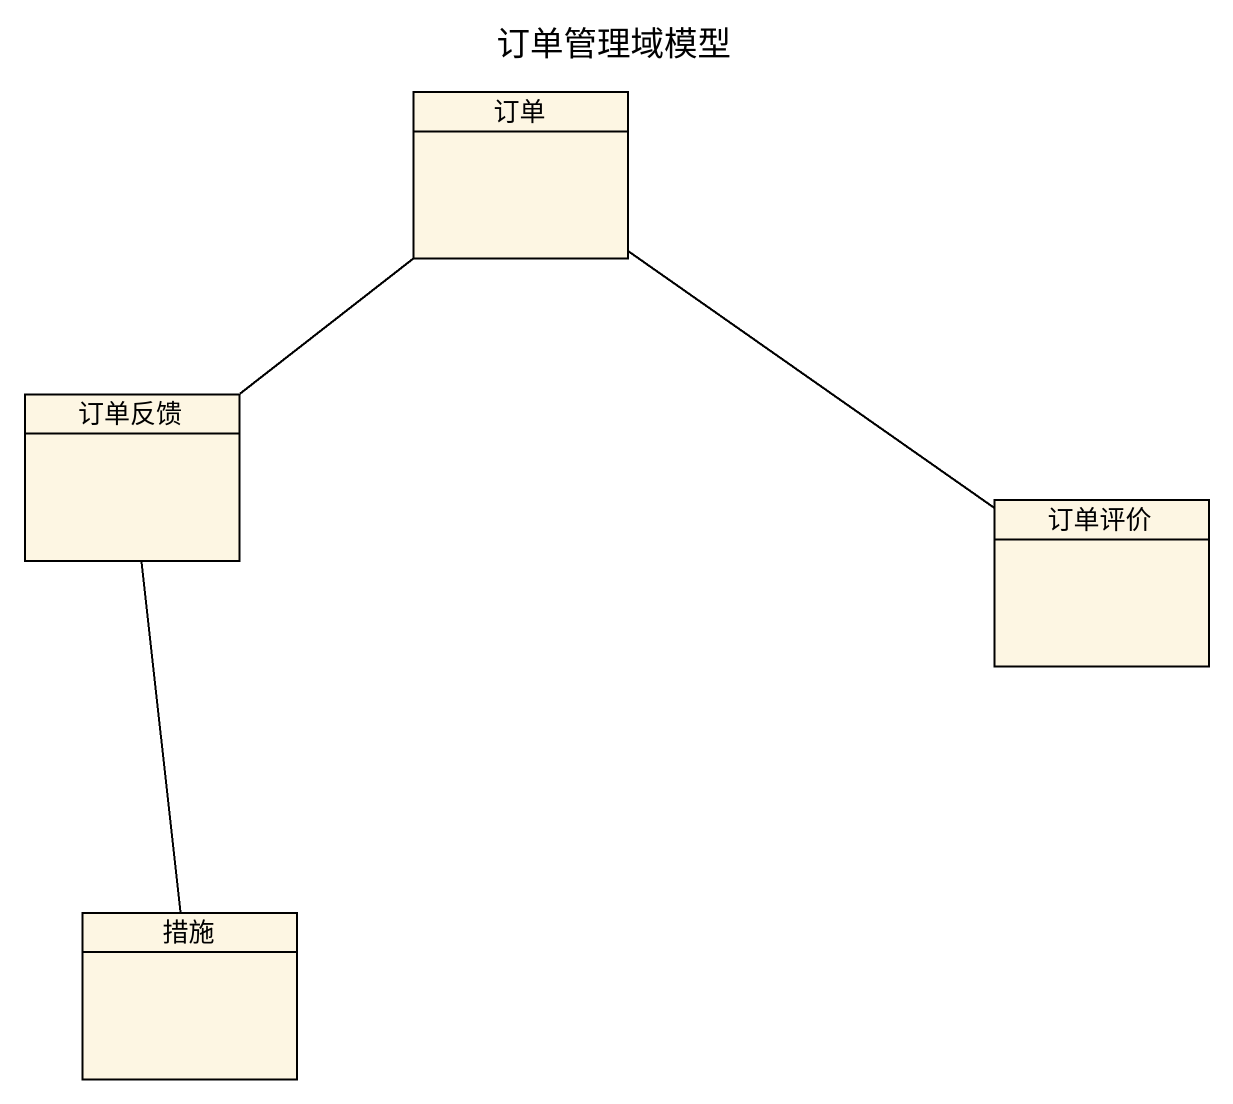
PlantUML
@startuml
title 订单管理域模型
hide circle
hide empty members
class 订单
class 订单反馈
class 订单评价
class 措施
订单 -- 订单反馈
订单 -- 订单评价
订单反馈 -- 措施
@enduml
